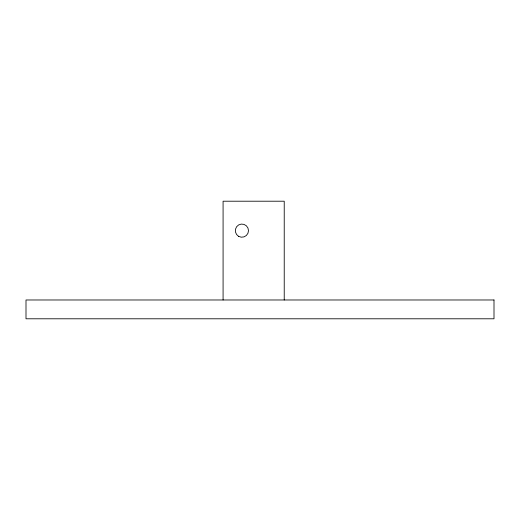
<?xml version="1.0" encoding="UTF-8"?>
<svg xmlns="http://www.w3.org/2000/svg" width="520" height="520" viewBox="0 0 520 520"><rect width="100%" height="100%" fill="white"/><g stroke="black" fill="none" stroke-linecap="round" stroke-linejoin="round"><path stroke-width="0.78" d="M284.226 299.981L284.226 201.208L223.08 201.208L223.08 299.981M494 299.981L26 299.981L26 318.793L494 318.793L494 299.981M238.622 236.34A6.585 6.585 0 0 0 248.495 230.633A6.585 6.585 0 0 0 238.622 224.933A6.585 6.585 0 0 0 238.622 236.34"/></g></svg>
